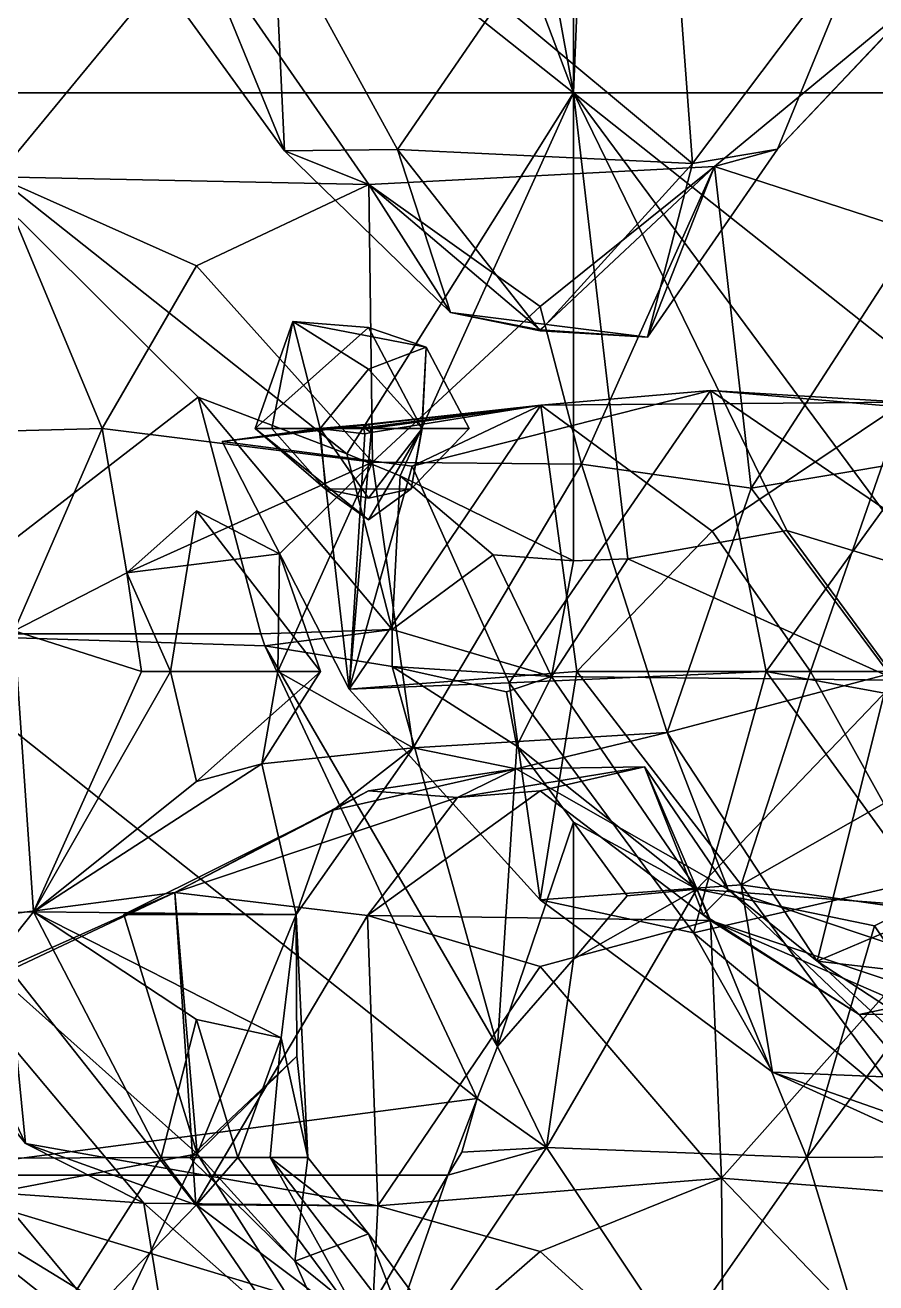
# Model space of a CAD drawing. Extents: x 290034 to 295698, y 4553723 to 4561693.
# Drawn here: x 294279.8 to 294342.2, y 4559182.8 to 4559275 of the extents above; entities that cross this region are included whole.
import ezdxf

# ---------------------------------------------------------------- set-up
doc = ezdxf.new("R2010")
doc.units = 0
doc.layers.add('Au_ppm_Pref_-_0_2', color=7, linetype='CONTINUOUS')

msp = doc.modelspace()

# ---------------------------------------------------------------- linework, layer by layer
at = {"layer": 'Au_ppm_Pref_-_0_2'}
for points in [[(294308.311, 4559300.951, 1901.482), (294320, 4559270.076, 1906.777), (294270, 4559309.761, 1898.476)], [(294320, 4559270.076, 1906.777), (294270, 4559270.076, 1905.078), (294270, 4559309.761, 1898.476)], [(294370, 4559270.076, 1910.034), (294321.183, 4559298.996, 1902.363), (294320, 4559309.761, 1900.614)], [(294320, 4559309.761, 1900.614), (294370, 4559309.761, 1903.703), (294370, 4559270.076, 1910.034)], [(294314.905, 4559297.923, 1902.234), (294320, 4559270.076, 1906.777), (294308.311, 4559300.951, 1901.482)], [(294320, 4559270.076, 1906.777), (294314.905, 4559297.923, 1902.234), (294320, 4559298.823, 1902.312)], [(294321.183, 4559298.996, 1902.363), (294320, 4559270.076, 1906.777), (294320, 4559298.823, 1902.312)], [(294370, 4559270.076, 1910.034), (294320, 4559270.076, 1906.777), (294321.183, 4559298.996, 1902.363)], [(294292.341, 4559281.625, 1894.722), (294276.05, 4559286.345, 1890.568), (294277.707, 4559263.916, 1895.886)], [(294352.452, 4559284.399, 1889.186), (294334.952, 4559265.932, 1888.705), (294345.868, 4559277.519, 1893.17)], [(294352.452, 4559284.399, 1889.186), (294341.497, 4559281.879, 1883.007), (294334.952, 4559265.932, 1888.705)], [(294328.706, 4559264.884, 1883.238), (294327.332, 4559283.576, 1878.984), (294314.508, 4559276.728, 1879.872)], [(294328.706, 4559264.884, 1883.238), (294341.497, 4559281.879, 1883.007), (294327.332, 4559283.576, 1878.984)], [(294287.75, 4559281.098, 1888.705), (294298.813, 4559265.828, 1888.705), (294298.027, 4559282.46, 1883.327)], [(294298.813, 4559265.828, 1888.705), (294307.084, 4559265.926, 1883.566), (294298.027, 4559282.46, 1883.327)], [(294298.027, 4559282.46, 1883.327), (294307.084, 4559265.926, 1883.566), (294314.508, 4559276.728, 1879.872)], [(294292.341, 4559281.625, 1894.722), (294277.707, 4559263.916, 1895.886), (294304.999, 4559263.341, 1894.76)], [(294292.341, 4559281.625, 1894.722), (294298.813, 4559265.828, 1888.705), (294287.75, 4559281.098, 1888.705)], [(294292.341, 4559281.625, 1894.722), (294304.999, 4559263.341, 1894.76), (294298.813, 4559265.828, 1888.705)], [(294328.706, 4559264.884, 1883.238), (294334.952, 4559265.932, 1888.705), (294341.497, 4559281.879, 1883.007)], [(294330.328, 4559264.684, 1895.223), (294345.164, 4559259.848, 1898.304), (294345.868, 4559277.519, 1893.17)], [(294330.328, 4559264.684, 1895.223), (294345.868, 4559277.519, 1893.17), (294334.952, 4559265.932, 1888.705)], [(294328.706, 4559264.884, 1883.238), (294314.508, 4559276.728, 1879.872), (294307.084, 4559265.926, 1883.566)], [(294303.369, 4559243.591, 1909.933), (294292.472, 4559247.768, 1908.897), (294270, 4559270.076, 1905.078)], [(294292.472, 4559247.768, 1908.897), (294270, 4559230.391, 1909.956), (294270, 4559270.076, 1905.078)], [(294320, 4559270.076, 1906.777), (294303.369, 4559243.591, 1909.933), (294270, 4559270.076, 1905.078)], [(294320, 4559270.076, 1906.777), (294307.289, 4559241.995, 1910.29), (294303.369, 4559243.591, 1909.933)], [(294320, 4559270.076, 1906.777), (294320, 4559235.761, 1911.598), (294307.289, 4559241.995, 1910.29)], [(294323.973, 4559235.905, 1911.791), (294320, 4559235.761, 1911.598), (294320, 4559270.076, 1906.777)], [(294335.629, 4559237.979, 1912.128), (294323.973, 4559235.905, 1911.791), (294320, 4559270.076, 1906.777)], [(294320, 4559270.076, 1906.777), (294346.135, 4559234.786, 1913.143), (294335.629, 4559237.979, 1912.128)], [(294370, 4559230.391, 1915.047), (294346.135, 4559234.786, 1913.143), (294320, 4559270.076, 1906.777)], [(294320, 4559270.076, 1906.777), (294370, 4559270.076, 1910.034), (294370, 4559230.391, 1915.047)], [(294298.813, 4559265.828, 1888.705), (294310.971, 4559253.965, 1888.705), (294307.084, 4559265.926, 1883.566)], [(294328.706, 4559264.884, 1883.238), (294307.084, 4559265.926, 1883.566), (294317.557, 4559252.615, 1885.15)], [(294310.971, 4559253.965, 1888.705), (294317.557, 4559252.615, 1885.15), (294307.084, 4559265.926, 1883.566)], [(294330.328, 4559264.684, 1895.223), (294334.952, 4559265.932, 1888.705), (294325.424, 4559252.155, 1888.705)], [(294328.706, 4559264.884, 1883.238), (294325.424, 4559252.155, 1888.705), (294334.952, 4559265.932, 1888.705)], [(294304.999, 4559263.341, 1894.76), (294310.971, 4559253.965, 1888.705), (294298.813, 4559265.828, 1888.705)], [(294330.328, 4559264.684, 1895.223), (294304.999, 4559263.341, 1894.76), (294317.557, 4559254.414, 1897.629)], [(294330.328, 4559264.684, 1895.223), (294317.557, 4559252.685, 1892.237), (294304.999, 4559263.341, 1894.76)], [(294328.706, 4559264.884, 1883.238), (294317.557, 4559252.615, 1885.15), (294325.424, 4559252.155, 1888.705)], [(294330.328, 4559264.684, 1895.223), (294317.557, 4559254.414, 1897.629), (294320.577, 4559242.844, 1896.941)], [(294330.328, 4559264.684, 1895.223), (294325.424, 4559252.155, 1888.705), (294317.557, 4559252.685, 1892.237)], [(294330.328, 4559264.684, 1895.223), (294320.577, 4559242.844, 1896.941), (294333.01, 4559241.089, 1897.781)], [(294330.328, 4559264.684, 1895.223), (294333.01, 4559241.089, 1897.781), (294345.164, 4559259.848, 1898.304)], [(294277.707, 4559263.916, 1895.886), (294267.74, 4559244.993, 1894.132), (294285.429, 4559245.462, 1897.911)], [(294277.707, 4559263.916, 1895.886), (294285.429, 4559245.462, 1897.911), (294292.359, 4559257.376, 1898.616)], [(294292.359, 4559257.376, 1898.616), (294304.999, 4559263.341, 1894.76), (294277.707, 4559263.916, 1895.886)], [(294292.359, 4559257.376, 1898.616), (294305.25, 4559242.991, 1898.144), (294304.999, 4559263.341, 1894.76)], [(294304.999, 4559263.341, 1894.76), (294305.25, 4559242.991, 1898.144), (294317.557, 4559254.414, 1897.629)], [(294317.557, 4559252.685, 1892.237), (294310.971, 4559253.965, 1888.705), (294304.999, 4559263.341, 1894.76)], [(294355.797, 4559244.908, 1899.913), (294345.164, 4559259.848, 1898.304), (294333.01, 4559241.089, 1897.781)], [(294285.429, 4559245.462, 1897.911), (294305.25, 4559242.991, 1898.144), (294292.359, 4559257.376, 1898.616)], [(294320.577, 4559242.844, 1896.941), (294317.557, 4559254.414, 1897.629), (294305.25, 4559242.991, 1898.144)], [(294317.557, 4559252.685, 1892.237), (294325.424, 4559252.155, 1888.705), (294310.971, 4559253.965, 1888.705)], [(294310.971, 4559253.965, 1888.705), (294325.424, 4559252.155, 1888.705), (294317.557, 4559252.615, 1885.15)], [(294299.406, 4559253.314, 1864.948), (294296.664, 4559245.462, 1861.038), (294304.958, 4559252.876, 1862.477)], [(294299.406, 4559253.314, 1864.948), (294297.879, 4559245.462, 1864.948), (294296.664, 4559245.462, 1861.038)], [(294297.879, 4559245.462, 1864.948), (294299.406, 4559253.314, 1864.948), (294301.412, 4559245.462, 1866.62)], [(294299.406, 4559253.314, 1864.948), (294304.958, 4559249.809, 1866.397), (294301.412, 4559245.462, 1866.62)], [(294299.406, 4559253.314, 1864.948), (294309.18, 4559251.433, 1864.948), (294304.958, 4559249.809, 1866.397)], [(294309.18, 4559251.433, 1864.948), (294299.406, 4559253.314, 1864.948), (294304.958, 4559252.876, 1862.477)], [(294308.881, 4559245.462, 1863.098), (294304.958, 4559252.876, 1862.477), (294296.664, 4559245.462, 1861.038)], [(294308.881, 4559245.462, 1863.098), (294309.18, 4559251.433, 1864.948), (294304.958, 4559252.876, 1862.477)], [(294308.893, 4559245.462, 1866.803), (294304.958, 4559249.809, 1866.397), (294309.18, 4559251.433, 1864.948)], [(294308.881, 4559245.462, 1863.098), (294312.346, 4559245.462, 1864.948), (294309.18, 4559251.433, 1864.948)], [(294308.893, 4559245.462, 1866.803), (294309.18, 4559251.433, 1864.948), (294312.346, 4559245.462, 1864.948)], [(294308.893, 4559245.462, 1866.803), (294301.412, 4559245.462, 1866.62), (294304.958, 4559249.809, 1866.397)], [(294292.472, 4559247.768, 1908.897), (294297.068, 4559230.391, 1911.253), (294270, 4559230.391, 1909.956)], [(294306.689, 4559230.728, 1908.367), (294297.068, 4559230.391, 1911.253), (294292.472, 4559247.768, 1908.897)], [(294303.369, 4559243.591, 1909.933), (294306.689, 4559230.728, 1908.367), (294292.472, 4559247.768, 1908.897)], [(294330.049, 4559248.238, 1840.118), (294317.599, 4559247.173, 1847.39), (294308.176, 4559242.701, 1842.362)], [(294315.277, 4559226.804, 1839.654), (294330.049, 4559248.238, 1840.118), (294308.176, 4559242.701, 1842.362)], [(294334.123, 4559227.644, 1837.121), (294330.049, 4559248.238, 1840.118), (294315.277, 4559226.804, 1839.654)], [(294317.599, 4559247.173, 1847.39), (294330.049, 4559248.238, 1840.118), (294344.238, 4559247.382, 1847.504)], [(294334.123, 4559227.644, 1837.121), (294342.756, 4559239.603, 1837.204), (294330.049, 4559248.238, 1840.118)], [(294344.238, 4559247.382, 1847.504), (294330.049, 4559248.238, 1840.118), (294355.933, 4559245.994, 1841.019)], [(294342.756, 4559239.603, 1837.204), (294355.933, 4559245.994, 1841.019), (294330.049, 4559248.238, 1840.118)], [(294304.958, 4559245.772, 1852.966), (294294.232, 4559244.514, 1847.13), (294317.599, 4559247.173, 1847.39)], [(294317.599, 4559247.173, 1847.39), (294294.232, 4559244.514, 1847.13), (294308.176, 4559242.701, 1842.362)], [(294320.244, 4559227.644, 1851.803), (294303.555, 4559226.352, 1847.408), (294317.599, 4559247.173, 1847.39)], [(294305.168, 4559245.166, 1853.069), (294317.599, 4559247.173, 1847.39), (294303.555, 4559226.352, 1847.408)], [(294305.026, 4559245.559, 1853.069), (294304.958, 4559245.772, 1852.966), (294317.599, 4559247.173, 1847.39)], [(294305.115, 4559245.462, 1853.069), (294305.026, 4559245.559, 1853.069), (294317.599, 4559247.173, 1847.39)], [(294305.168, 4559245.166, 1853.069), (294305.115, 4559245.462, 1853.069), (294317.599, 4559247.173, 1847.39)], [(294330.156, 4559237.939, 1850.562), (294317.599, 4559247.173, 1847.39), (294344.238, 4559247.382, 1847.504)], [(294330.156, 4559237.939, 1850.562), (294320.244, 4559227.644, 1851.803), (294317.599, 4559247.173, 1847.39)], [(294337.38, 4559227.644, 1850.535), (294330.156, 4559237.939, 1850.562), (294344.238, 4559247.382, 1847.504)], [(294337.38, 4559227.644, 1850.535), (294344.238, 4559247.382, 1847.504), (294349.408, 4559227.644, 1849.934)], [(294304.958, 4559245.772, 1852.966), (294301.356, 4559245.462, 1851.371), (294294.232, 4559244.514, 1847.13)], [(294304.609, 4559245.52, 1853.107), (294301.356, 4559245.462, 1851.371), (294304.958, 4559245.772, 1852.966)], [(294305.026, 4559245.559, 1853.069), (294304.609, 4559245.52, 1853.107), (294304.958, 4559245.772, 1852.966)], [(294304.609, 4559245.52, 1853.107), (294305.026, 4559245.559, 1853.069), (294305.115, 4559245.462, 1853.069)], [(294285.429, 4559245.462, 1897.911), (294267.74, 4559244.993, 1894.132), (294278.989, 4559230.609, 1895.996)], [(294287.249, 4559234.87, 1900.584), (294285.429, 4559245.462, 1897.911), (294278.989, 4559230.609, 1895.996)], [(294287.249, 4559234.87, 1900.584), (294305.25, 4559242.991, 1898.144), (294285.429, 4559245.462, 1897.911)], [(294301.356, 4559245.462, 1851.371), (294303.555, 4559226.352, 1847.408), (294294.232, 4559244.514, 1847.13)], [(294308.881, 4559245.462, 1863.098), (294296.664, 4559245.462, 1861.038), (294304.958, 4559238.757, 1862.713)], [(294297.879, 4559245.462, 1864.948), (294301.81, 4559241.011, 1864.948), (294296.664, 4559245.462, 1861.038)], [(294301.81, 4559241.011, 1864.948), (294304.958, 4559238.757, 1862.713), (294296.664, 4559245.462, 1861.038)], [(294301.81, 4559241.011, 1864.948), (294297.879, 4559245.462, 1864.948), (294301.412, 4559245.462, 1866.62)], [(294304.609, 4559245.52, 1853.107), (294304.687, 4559245.079, 1853.069), (294301.356, 4559245.462, 1851.371)], [(294301.356, 4559245.462, 1851.371), (294304.687, 4559245.079, 1853.069), (294303.555, 4559226.352, 1847.408)], [(294308.893, 4559245.462, 1866.803), (294304.958, 4559240.35, 1866.652), (294301.412, 4559245.462, 1866.62)], [(294301.81, 4559241.011, 1864.948), (294301.412, 4559245.462, 1866.62), (294304.958, 4559240.35, 1866.652)], [(294304.687, 4559245.079, 1853.069), (294305.168, 4559245.166, 1853.069), (294303.555, 4559226.352, 1847.408)], [(294304.609, 4559245.52, 1853.107), (294305.115, 4559245.462, 1853.069), (294305.168, 4559245.166, 1853.069)], [(294304.609, 4559245.52, 1853.107), (294305.168, 4559245.166, 1853.069), (294304.687, 4559245.079, 1853.069)], [(294308.893, 4559245.462, 1866.803), (294308.097, 4559241.022, 1864.948), (294304.958, 4559240.35, 1866.652)], [(294308.881, 4559245.462, 1863.098), (294304.958, 4559238.757, 1862.713), (294308.097, 4559241.022, 1864.948)], [(294308.893, 4559245.462, 1866.803), (294312.346, 4559245.462, 1864.948), (294308.097, 4559241.022, 1864.948)], [(294308.881, 4559245.462, 1863.098), (294308.097, 4559241.022, 1864.948), (294312.346, 4559245.462, 1864.948)], [(294355.797, 4559244.908, 1899.913), (294333.01, 4559241.089, 1897.781), (294343.139, 4559227.459, 1900.322)], [(294294.232, 4559244.514, 1847.13), (294303.555, 4559226.352, 1847.408), (294308.176, 4559242.701, 1842.362)], [(294287.249, 4559234.87, 1900.584), (294298.451, 4559236.26, 1900.584), (294305.25, 4559242.991, 1898.144)], [(294298.321, 4559227.644, 1900.584), (294308.242, 4559222.036, 1896.222), (294305.25, 4559242.991, 1898.144)], [(294298.321, 4559227.644, 1900.584), (294305.25, 4559242.991, 1898.144), (294298.451, 4559236.26, 1900.584)], [(294307.289, 4559241.995, 1910.29), (294306.689, 4559230.728, 1908.367), (294303.369, 4559243.591, 1909.933)], [(294308.242, 4559222.036, 1896.222), (294320.577, 4559242.844, 1896.941), (294305.25, 4559242.991, 1898.144)], [(294326.854, 4559223.167, 1895.844), (294320.577, 4559242.844, 1896.941), (294308.242, 4559222.036, 1896.222)], [(294326.854, 4559223.167, 1895.844), (294333.01, 4559241.089, 1897.781), (294320.577, 4559242.844, 1896.941)], [(294308.176, 4559242.701, 1842.362), (294303.555, 4559226.352, 1847.408), (294315.277, 4559226.804, 1839.654)], [(294314.095, 4559236.194, 1911.336), (294306.689, 4559230.728, 1908.367), (294307.289, 4559241.995, 1910.29)], [(294307.289, 4559241.995, 1910.29), (294320, 4559235.761, 1911.598), (294314.095, 4559236.194, 1911.336)], [(294308.097, 4559241.022, 1864.948), (294301.81, 4559241.011, 1864.948), (294304.958, 4559240.35, 1866.652)], [(294301.81, 4559241.011, 1864.948), (294308.097, 4559241.022, 1864.948), (294304.958, 4559238.757, 1862.713)], [(294343.139, 4559227.459, 1900.322), (294333.01, 4559241.089, 1897.781), (294326.854, 4559223.167, 1895.844)], [(294287.249, 4559234.87, 1900.584), (294290.438, 4559227.644, 1901.489), (294292.359, 4559239.414, 1904.507)], [(294287.249, 4559234.87, 1900.584), (294292.359, 4559239.414, 1904.507), (294298.451, 4559236.26, 1900.584)], [(294301.45, 4559227.644, 1904.87), (294292.359, 4559239.414, 1904.507), (294290.438, 4559227.644, 1901.489)], [(294298.451, 4559236.26, 1900.584), (294292.359, 4559239.414, 1904.507), (294301.45, 4559227.644, 1904.87)], [(294334.123, 4559227.644, 1837.121), (294353.618, 4559224.08, 1837.258), (294342.756, 4559239.603, 1837.204)], [(294337.38, 4559227.644, 1850.535), (294320.244, 4559227.644, 1851.803), (294330.156, 4559237.939, 1850.562)], [(294343.703, 4559227.009, 1911.62), (294323.973, 4559235.905, 1911.791), (294335.629, 4559237.979, 1912.128)], [(294343.703, 4559227.009, 1911.62), (294335.629, 4559237.979, 1912.128), (294346.135, 4559234.786, 1913.143)], [(294298.451, 4559236.26, 1900.584), (294301.45, 4559227.644, 1904.87), (294298.321, 4559227.644, 1900.584)], [(294314.095, 4559236.194, 1911.336), (294318.37, 4559227.267, 1911.173), (294306.689, 4559230.728, 1908.367)], [(294318.37, 4559227.267, 1911.173), (294314.095, 4559236.194, 1911.336), (294320, 4559235.761, 1911.598)], [(294318.37, 4559227.267, 1911.173), (294320, 4559235.761, 1911.598), (294323.973, 4559235.905, 1911.791)], [(294343.703, 4559227.009, 1911.62), (294318.37, 4559227.267, 1911.173), (294323.973, 4559235.905, 1911.791)], [(294288.325, 4559227.644, 1900.584), (294287.249, 4559234.87, 1900.584), (294278.989, 4559230.609, 1895.996)], [(294288.325, 4559227.644, 1900.584), (294290.438, 4559227.644, 1901.489), (294287.249, 4559234.87, 1900.584)], [(294280.413, 4559210.016, 1900.943), (294278.989, 4559230.609, 1895.996), (294265.334, 4559209.506, 1895.399)], [(294297.068, 4559230.391, 1911.253), (294297.369, 4559229.523, 1911.35), (294270, 4559230.391, 1909.956)], [(294297.369, 4559229.523, 1911.35), (294312.933, 4559196.315, 1915.249), (294270, 4559230.391, 1909.956)], [(294312.933, 4559196.315, 1915.249), (294270, 4559190.706, 1912.445), (294270, 4559230.391, 1909.956)], [(294288.325, 4559227.644, 1900.584), (294278.989, 4559230.609, 1895.996), (294280.413, 4559210.016, 1900.943)], [(294306.689, 4559230.728, 1908.367), (294297.369, 4559229.523, 1911.35), (294297.068, 4559230.391, 1911.253)], [(294306.689, 4559230.728, 1908.367), (294306.7, 4559228.012, 1911.941), (294297.369, 4559229.523, 1911.35)], [(294318.37, 4559227.267, 1911.173), (294306.7, 4559228.012, 1911.941), (294306.689, 4559230.728, 1908.367)], [(294297.369, 4559229.523, 1911.35), (294306.7, 4559228.012, 1911.941), (294314.415, 4559200.134, 1914.957)], [(294314.415, 4559200.134, 1914.957), (294312.933, 4559196.315, 1915.249), (294297.369, 4559229.523, 1911.35)], [(294290.438, 4559227.644, 1901.489), (294288.325, 4559227.644, 1900.584), (294280.413, 4559210.016, 1900.943)], [(294292.359, 4559219.561, 1903.278), (294290.438, 4559227.644, 1901.489), (294280.413, 4559210.016, 1900.943)], [(294292.359, 4559219.561, 1903.278), (294301.45, 4559227.644, 1904.87), (294290.438, 4559227.644, 1901.489)], [(294297.153, 4559220.865, 1900.584), (294301.45, 4559227.644, 1904.87), (294292.359, 4559219.561, 1903.278)], [(294298.321, 4559227.644, 1900.584), (294301.45, 4559227.644, 1904.87), (294297.153, 4559220.865, 1900.584)], [(294298.321, 4559227.644, 1900.584), (294297.153, 4559220.865, 1900.584), (294308.242, 4559222.036, 1896.222)], [(294303.555, 4559226.352, 1847.408), (294320.244, 4559227.644, 1851.803), (294317.559, 4559210.885, 1846.912)], [(294314.415, 4559200.134, 1914.957), (294306.7, 4559228.012, 1911.941), (294315.832, 4559222.152, 1912.935)], [(294315.832, 4559222.152, 1912.935), (294306.7, 4559228.012, 1911.941), (294315.071, 4559226.14, 1912.519)], [(294318.37, 4559227.267, 1911.173), (294315.071, 4559226.14, 1912.519), (294306.7, 4559228.012, 1911.941)], [(294315.071, 4559226.14, 1912.519), (294318.37, 4559227.267, 1911.173), (294315.832, 4559222.152, 1912.935)], [(294328.792, 4559208.472, 1840.297), (294334.123, 4559227.644, 1837.121), (294315.277, 4559226.804, 1839.654)], [(294315.832, 4559222.152, 1912.935), (294318.37, 4559227.267, 1911.173), (294329.042, 4559211.664, 1913.385)], [(294317.559, 4559210.885, 1846.912), (294320.244, 4559227.644, 1851.803), (294332.292, 4559211.984, 1851.343)], [(294329.042, 4559211.664, 1913.385), (294318.37, 4559227.267, 1911.173), (294343.703, 4559227.009, 1911.62)], [(294332.292, 4559211.984, 1851.343), (294320.244, 4559227.644, 1851.803), (294337.38, 4559227.644, 1850.535)], [(294337.853, 4559206.394, 1894.458), (294343.139, 4559227.459, 1900.322), (294326.854, 4559223.167, 1895.844)], [(294334.123, 4559227.644, 1837.121), (294328.792, 4559208.472, 1840.297), (294345.257, 4559212.259, 1837.241)], [(294332.292, 4559211.984, 1851.343), (294337.38, 4559227.644, 1850.535), (294342.756, 4559217.95, 1849.838)], [(294334.123, 4559227.644, 1837.121), (294345.257, 4559212.259, 1837.241), (294353.618, 4559224.08, 1837.258)], [(294337.38, 4559227.644, 1850.535), (294349.408, 4559227.644, 1849.934), (294342.756, 4559217.95, 1849.838)], [(294345.926, 4559209.826, 1900.584), (294343.139, 4559227.459, 1900.322), (294337.853, 4559206.394, 1894.458)], [(294315.277, 4559226.804, 1839.654), (294303.555, 4559226.352, 1847.408), (294317.559, 4559210.885, 1846.912)], [(294317.559, 4559210.885, 1846.912), (294328.792, 4559208.472, 1840.297), (294315.277, 4559226.804, 1839.654)], [(294329.042, 4559211.664, 1913.385), (294343.703, 4559227.009, 1911.62), (294345.093, 4559210.475, 1915.613)], [(294326.854, 4559223.167, 1895.844), (294308.242, 4559222.036, 1896.222), (294315.802, 4559220.506, 1888.492)], [(294326.854, 4559223.167, 1895.844), (294315.802, 4559220.506, 1888.492), (294331.335, 4559211.663, 1888.59)], [(294326.854, 4559223.167, 1895.844), (294331.335, 4559211.663, 1888.59), (294337.853, 4559206.394, 1894.458)], [(294297.153, 4559220.865, 1900.584), (294299.664, 4559209.826, 1894.506), (294308.242, 4559222.036, 1896.222)], [(294302.382, 4559217.481, 1890.043), (294308.242, 4559222.036, 1896.222), (294299.664, 4559209.826, 1894.506)], [(294308.242, 4559222.036, 1896.222), (294302.382, 4559217.481, 1890.043), (294315.802, 4559220.506, 1888.492)], [(294320, 4559216.579, 1913.663), (294314.415, 4559200.134, 1914.957), (294315.832, 4559222.152, 1912.935)], [(294320, 4559216.579, 1913.663), (294315.832, 4559222.152, 1912.935), (294329.042, 4559211.664, 1913.385)], [(294297.153, 4559220.865, 1900.584), (294292.359, 4559219.561, 1903.278), (294280.413, 4559210.016, 1900.943)], [(294297.153, 4559220.865, 1900.584), (294280.413, 4559210.016, 1900.943), (294299.664, 4559209.826, 1894.506)], [(294311.501, 4559218.391, 1882.766), (294325.205, 4559220.641, 1882.766), (294315.802, 4559220.506, 1888.492)], [(294325.205, 4559220.641, 1882.766), (294311.501, 4559218.391, 1882.766), (294317.557, 4559218.891, 1879.744)], [(294315.802, 4559220.506, 1888.492), (294325.205, 4559220.641, 1882.766), (294331.335, 4559211.663, 1888.59)], [(294325.205, 4559220.641, 1882.766), (294317.557, 4559218.891, 1879.744), (294330.034, 4559209.375, 1876.965)], [(294325.205, 4559220.641, 1882.766), (294329.493, 4559209.826, 1882.766), (294331.335, 4559211.663, 1888.59)], [(294329.493, 4559209.826, 1882.766), (294325.205, 4559220.641, 1882.766), (294330.034, 4559209.375, 1876.965)], [(294315.802, 4559220.506, 1888.492), (294302.382, 4559217.481, 1890.043), (294304.958, 4559218.895, 1885.682)], [(294304.958, 4559218.895, 1885.682), (294311.501, 4559218.391, 1882.766), (294315.802, 4559220.506, 1888.492)], [(294311.501, 4559218.391, 1882.766), (294304.958, 4559218.895, 1885.682), (294290.762, 4559211.431, 1882.484)], [(294304.958, 4559218.895, 1885.682), (294302.382, 4559217.481, 1890.043), (294290.762, 4559211.431, 1882.484)], [(294311.501, 4559218.391, 1882.766), (294304.903, 4559209.754, 1876.927), (294317.557, 4559218.891, 1879.744)], [(294317.557, 4559218.891, 1879.744), (294304.903, 4559209.754, 1876.927), (294330.034, 4559209.375, 1876.965)], [(294304.903, 4559209.754, 1876.927), (294311.501, 4559218.391, 1882.766), (294290.762, 4559211.431, 1882.484)], [(294332.292, 4559211.984, 1851.343), (294342.756, 4559217.95, 1849.838), (294355.913, 4559208.646, 1851.163)], [(294299.664, 4559209.826, 1894.506), (294287.018, 4559209.826, 1888.705), (294302.382, 4559217.481, 1890.043)], [(294302.382, 4559217.481, 1890.043), (294287.018, 4559209.826, 1888.705), (294290.762, 4559211.431, 1882.484)], [(294320, 4559206.553, 1914.615), (294314.415, 4559200.134, 1914.957), (294320, 4559216.579, 1913.663)], [(294323.921, 4559211.177, 1914.39), (294320, 4559206.553, 1914.615), (294320, 4559216.579, 1913.663)], [(294323.921, 4559211.177, 1914.39), (294320, 4559216.579, 1913.663), (294329.042, 4559211.664, 1913.385)], [(294290.762, 4559211.431, 1882.484), (294277.801, 4559205.31, 1888.123), (294266.846, 4559208.31, 1882.858)], [(294266.846, 4559208.31, 1882.858), (294278.537, 4559205.955, 1877.541), (294290.762, 4559211.431, 1882.484)], [(294292.394, 4559192.276, 1888.354), (294277.801, 4559205.31, 1888.123), (294290.762, 4559211.431, 1882.484)], [(294292.298, 4559188.516, 1877.371), (294290.762, 4559211.431, 1882.484), (294278.537, 4559205.955, 1877.541)], [(294292.394, 4559192.276, 1888.354), (294290.762, 4559211.431, 1882.484), (294287.018, 4559209.826, 1888.705)], [(294290.762, 4559211.431, 1882.484), (294292.298, 4559188.516, 1877.371), (294304.903, 4559209.754, 1876.927)], [(294317.559, 4559210.885, 1846.912), (294332.292, 4559211.984, 1851.343), (294334.579, 4559198.263, 1847.13)], [(294320, 4559206.553, 1914.615), (294329.042, 4559211.664, 1913.385), (294318.008, 4559192.723, 1913.258)], [(294337.108, 4559192.008, 1915.125), (294318.008, 4559192.723, 1913.258), (294329.042, 4559211.664, 1913.385)], [(294320, 4559206.553, 1914.615), (294323.921, 4559211.177, 1914.39), (294329.042, 4559211.664, 1913.385)], [(294345.257, 4559212.259, 1837.241), (294328.792, 4559208.472, 1840.297), (294345.755, 4559194.336, 1841.749)], [(294342.073, 4559208.988, 1915.589), (294329.042, 4559211.664, 1913.385), (294345.093, 4559210.475, 1915.613)], [(294337.108, 4559192.008, 1915.125), (294329.042, 4559211.664, 1913.385), (294342.073, 4559208.988, 1915.589)], [(294329.493, 4559209.826, 1882.766), (294340.943, 4559202.49, 1882.612), (294331.335, 4559211.663, 1888.59)], [(294351.789, 4559204.783, 1888.705), (294337.853, 4559206.394, 1894.458), (294331.335, 4559211.663, 1888.59)], [(294351.789, 4559204.783, 1888.705), (294331.335, 4559211.663, 1888.59), (294340.943, 4559202.49, 1882.612)], [(294332.292, 4559211.984, 1851.343), (294342.756, 4559197.922, 1851.098), (294334.579, 4559198.263, 1847.13)], [(294332.292, 4559211.984, 1851.343), (294355.913, 4559208.646, 1851.163), (294342.756, 4559197.922, 1851.098)], [(294317.559, 4559210.885, 1846.912), (294334.579, 4559198.263, 1847.13), (294328.792, 4559208.472, 1840.297)], [(294266.017, 4559191.892, 1900.73), (294280.413, 4559210.016, 1900.943), (294265.334, 4559209.506, 1895.399)], [(294266.017, 4559191.892, 1900.73), (294289.77, 4559192.008, 1901.804), (294280.413, 4559210.016, 1900.943)], [(294280.413, 4559210.016, 1900.943), (294289.77, 4559192.008, 1901.804), (294292.359, 4559202.106, 1903.95)], [(294280.413, 4559210.016, 1900.943), (294292.359, 4559202.106, 1903.95), (294298.554, 4559200.769, 1900.584)], [(294280.413, 4559210.016, 1900.943), (294298.554, 4559200.769, 1900.584), (294299.664, 4559209.826, 1894.506)], [(294292.394, 4559192.276, 1888.354), (294287.018, 4559209.826, 1888.705), (294299.664, 4559209.826, 1894.506)], [(294292.298, 4559188.516, 1877.371), (294305.64, 4559188.461, 1871.754), (294304.903, 4559209.754, 1876.927)], [(294292.394, 4559192.276, 1888.354), (294299.664, 4559209.826, 1894.506), (294299.716, 4559199.422, 1894.645)], [(294299.664, 4559209.826, 1894.506), (294298.554, 4559200.769, 1900.584), (294300.523, 4559192.008, 1896.735)], [(294299.664, 4559209.826, 1894.506), (294300.523, 4559192.008, 1896.735), (294299.716, 4559199.422, 1894.645)], [(294330.034, 4559209.375, 1876.965), (294304.903, 4559209.754, 1876.927), (294317.557, 4559206.006, 1872.161)], [(294304.903, 4559209.754, 1876.927), (294305.64, 4559188.461, 1871.754), (294317.557, 4559206.006, 1872.161)], [(294340.943, 4559202.49, 1882.612), (294329.493, 4559209.826, 1882.766), (294330.034, 4559209.375, 1876.965)], [(294345.926, 4559209.826, 1900.584), (294337.853, 4559206.394, 1894.458), (294345.127, 4559199.677, 1899.145)], [(294345.093, 4559210.475, 1915.613), (294345.71, 4559203.572, 1916.302), (294342.073, 4559208.988, 1915.589)], [(294266.826, 4559209.135, 1870.778), (294279.809, 4559193.022, 1870.925), (294278.537, 4559205.955, 1877.541)], [(294273.252, 4559206.823, 1864.948), (294279.809, 4559193.022, 1870.925), (294266.826, 4559209.135, 1870.778)], [(294330.841, 4559190.479, 1871.12), (294330.034, 4559209.375, 1876.965), (294317.557, 4559206.006, 1872.161)], [(294330.841, 4559190.479, 1871.12), (294342.756, 4559203.849, 1872.88), (294330.034, 4559209.375, 1876.965)], [(294340.943, 4559202.49, 1882.612), (294330.034, 4559209.375, 1876.965), (294350.237, 4559202.588, 1876.827)], [(294350.237, 4559202.588, 1876.827), (294330.034, 4559209.375, 1876.965), (294342.756, 4559203.849, 1872.88)], [(294345.71, 4559203.572, 1916.302), (294337.108, 4559192.008, 1915.125), (294342.073, 4559208.988, 1915.589)], [(294345.755, 4559194.336, 1841.749), (294328.792, 4559208.472, 1840.297), (294334.579, 4559198.263, 1847.13)], [(294277.684, 4559189.41, 1860.853), (294288.498, 4559188.653, 1865.509), (294273.252, 4559206.823, 1864.948)], [(294288.498, 4559188.653, 1865.509), (294279.809, 4559193.022, 1870.925), (294273.252, 4559206.823, 1864.948)], [(294292.298, 4559188.516, 1877.371), (294278.537, 4559205.955, 1877.541), (294279.809, 4559193.022, 1870.925)], [(294330.841, 4559190.479, 1871.12), (294317.557, 4559206.006, 1872.161), (294305.64, 4559188.461, 1871.754)], [(294314.415, 4559200.134, 1914.957), (294320, 4559206.553, 1914.615), (294318.008, 4559192.723, 1913.258)], [(294351.789, 4559204.783, 1888.705), (294356.845, 4559193.968, 1894.167), (294337.853, 4559206.394, 1894.458)], [(294356.845, 4559193.968, 1894.167), (294345.127, 4559199.677, 1899.145), (294337.853, 4559206.394, 1894.458)], [(294292.394, 4559192.276, 1888.354), (294276.563, 4559189.243, 1892.897), (294277.801, 4559205.31, 1888.123)], [(294351.789, 4559204.783, 1888.705), (294340.943, 4559202.49, 1882.612), (294351.458, 4559189.979, 1883.057)], [(294330.841, 4559190.479, 1871.12), (294357.718, 4559188.36, 1871.891), (294342.756, 4559203.849, 1872.88)], [(294351.888, 4559192.065, 1917.732), (294337.108, 4559192.008, 1915.125), (294345.71, 4559203.572, 1916.302)], [(294351.458, 4559189.979, 1883.057), (294340.943, 4559202.49, 1882.612), (294350.237, 4559202.588, 1876.827)], [(294292.359, 4559202.106, 1903.95), (294289.77, 4559192.008, 1901.804), (294295.389, 4559192.008, 1902.012)], [(294298.554, 4559200.769, 1900.584), (294292.359, 4559202.106, 1903.95), (294295.389, 4559192.008, 1902.012)], [(294298.554, 4559200.769, 1900.584), (294295.389, 4559192.008, 1902.012), (294297.763, 4559192.008, 1900.584)], [(294298.554, 4559200.769, 1900.584), (294297.763, 4559192.008, 1900.584), (294300.523, 4559192.008, 1896.735)], [(294314.415, 4559200.134, 1914.957), (294318.008, 4559192.723, 1913.258), (294312.933, 4559196.315, 1915.249)], [(294292.394, 4559192.276, 1888.354), (294299.716, 4559199.422, 1894.645), (294291.846, 4559192.008, 1894.645)], [(294299.716, 4559199.422, 1894.645), (294300.523, 4559192.008, 1896.735), (294291.846, 4559192.008, 1894.645)], [(294345.755, 4559194.336, 1841.749), (294334.579, 4559198.263, 1847.13), (294348.338, 4559192.008, 1848.272)], [(294334.579, 4559198.263, 1847.13), (294342.756, 4559197.922, 1851.098), (294348.338, 4559192.008, 1848.272)], [(294312.933, 4559196.315, 1915.249), (294310.787, 4559190.706, 1915.443), (294270, 4559190.706, 1912.445)], [(294312.933, 4559196.315, 1915.249), (294311.803, 4559192.396, 1915.412), (294310.787, 4559190.706, 1915.443)], [(294312.933, 4559196.315, 1915.249), (294318.008, 4559192.723, 1913.258), (294311.803, 4559192.396, 1915.412)], [(294292.298, 4559188.516, 1877.371), (294279.809, 4559193.022, 1870.925), (294305.64, 4559188.461, 1871.754)], [(294305.64, 4559188.461, 1871.754), (294279.809, 4559193.022, 1870.925), (294288.498, 4559188.653, 1865.509)], [(294292.394, 4559192.276, 1888.354), (294281.064, 4559168.452, 1889.829), (294276.563, 4559189.243, 1892.897)], [(294292.394, 4559192.276, 1888.354), (294304.431, 4559173.36, 1888.541), (294281.064, 4559168.452, 1889.829)], [(294292.394, 4559192.276, 1888.354), (294291.846, 4559192.008, 1894.645), (294299.572, 4559184.39, 1894.645)], [(294292.394, 4559192.276, 1888.354), (294299.572, 4559184.39, 1894.645), (294304.431, 4559173.36, 1888.541)], [(294318.008, 4559192.723, 1913.258), (294304.367, 4559172.359, 1914.138), (294310.787, 4559190.706, 1915.443)], [(294327.56, 4559178.373, 1915.081), (294304.367, 4559172.359, 1914.138), (294318.008, 4559192.723, 1913.258)], [(294318.008, 4559192.723, 1913.258), (294310.787, 4559190.706, 1915.443), (294311.803, 4559192.396, 1915.412)], [(294337.108, 4559192.008, 1915.125), (294327.56, 4559178.373, 1915.081), (294318.008, 4559192.723, 1913.258)], [(294342.246, 4559174.995, 1916.584), (294337.108, 4559192.008, 1915.125), (294351.888, 4559192.065, 1917.732)], [(294266.017, 4559191.892, 1900.73), (294278.272, 4559174.008, 1900.496), (294289.77, 4559192.008, 1901.804)], [(294292.359, 4559188.516, 1901.748), (294289.77, 4559192.008, 1901.804), (294278.272, 4559174.008, 1900.496)], [(294292.359, 4559188.516, 1901.748), (294295.389, 4559192.008, 1902.012), (294289.77, 4559192.008, 1901.804)], [(294300.523, 4559192.008, 1896.735), (294299.572, 4559184.39, 1894.645), (294291.846, 4559192.008, 1894.645)], [(294292.359, 4559188.516, 1901.748), (294304.958, 4559179.041, 1902.201), (294295.389, 4559192.008, 1902.012)], [(294297.763, 4559192.008, 1900.584), (294295.389, 4559192.008, 1902.012), (294304.958, 4559179.041, 1902.201)], [(294297.763, 4559192.008, 1900.584), (294304.958, 4559179.041, 1902.201), (294308.031, 4559178.536, 1900.584)], [(294297.763, 4559192.008, 1900.584), (294308.031, 4559178.536, 1900.584), (294304.958, 4559186.396, 1896.515)], [(294297.763, 4559192.008, 1900.584), (294304.958, 4559186.396, 1896.515), (294300.523, 4559192.008, 1896.735)], [(294300.523, 4559192.008, 1896.735), (294304.958, 4559186.396, 1896.515), (294299.572, 4559184.39, 1894.645)], [(294342.246, 4559174.995, 1916.584), (294327.56, 4559178.373, 1915.081), (294337.108, 4559192.008, 1915.125)], [(294300.824, 4559166.241, 1916.043), (294278.091, 4559164.494, 1914.446), (294270, 4559190.706, 1912.445)], [(294270, 4559190.706, 1912.445), (294298.114, 4559173.491, 1915.449), (294300.824, 4559166.241, 1916.043)], [(294270, 4559190.706, 1912.445), (294310.787, 4559190.706, 1915.443), (294304.691, 4559180.225, 1915.566)], [(294298.114, 4559173.491, 1915.449), (294270, 4559190.706, 1912.445), (294304.691, 4559180.225, 1915.566)], [(294310.787, 4559190.706, 1915.443), (294304.367, 4559172.359, 1914.138), (294304.691, 4559180.225, 1915.566)], [(294330.841, 4559190.479, 1871.12), (294305.64, 4559188.461, 1871.754), (294317.557, 4559185.113, 1867.246)], [(294330.841, 4559190.479, 1871.12), (294317.557, 4559185.113, 1867.246), (294330.985, 4559172.916, 1865.938)], [(294330.841, 4559190.479, 1871.12), (294345.322, 4559175.389, 1869.503), (294357.718, 4559188.36, 1871.891)], [(294330.841, 4559190.479, 1871.12), (294330.985, 4559172.916, 1865.938), (294345.322, 4559175.389, 1869.503)], [(294277.684, 4559189.41, 1860.853), (294267.336, 4559174.225, 1860.87), (294290.955, 4559173.433, 1859.923)], [(294277.684, 4559189.41, 1860.853), (294290.955, 4559173.433, 1859.923), (294288.498, 4559188.653, 1865.509)], [(294276.563, 4559189.243, 1892.897), (294281.064, 4559168.452, 1889.829), (294270.131, 4559173.863, 1894.933)], [(294292.359, 4559188.516, 1901.748), (294278.272, 4559174.008, 1900.496), (294302.141, 4559174.19, 1901.912)], [(294305.64, 4559188.461, 1871.754), (294288.498, 4559188.653, 1865.509), (294304.946, 4559174.111, 1864.94)], [(294304.946, 4559174.111, 1864.94), (294288.498, 4559188.653, 1865.509), (294290.955, 4559173.433, 1859.923)], [(294292.359, 4559188.516, 1901.748), (294302.141, 4559174.19, 1901.912), (294304.958, 4559179.041, 1902.201)], [(294305.64, 4559188.461, 1871.754), (294304.946, 4559174.111, 1864.94), (294317.557, 4559185.113, 1867.246)], [(294299.572, 4559184.39, 1894.645), (294304.958, 4559186.396, 1896.515), (294316.592, 4559170.654, 1894.414)], [(294304.958, 4559186.396, 1896.515), (294308.031, 4559178.536, 1900.584), (294316.592, 4559170.654, 1894.414)], [(294317.557, 4559185.113, 1867.246), (294304.946, 4559174.111, 1864.94), (294330.985, 4559172.916, 1865.938)], [(294299.572, 4559184.39, 1894.645), (294316.592, 4559170.654, 1894.414), (294304.431, 4559173.36, 1888.541)]]:
    msp.add_3dface(points, dxfattribs=at)

doc.saveas('drawing.dxf')
